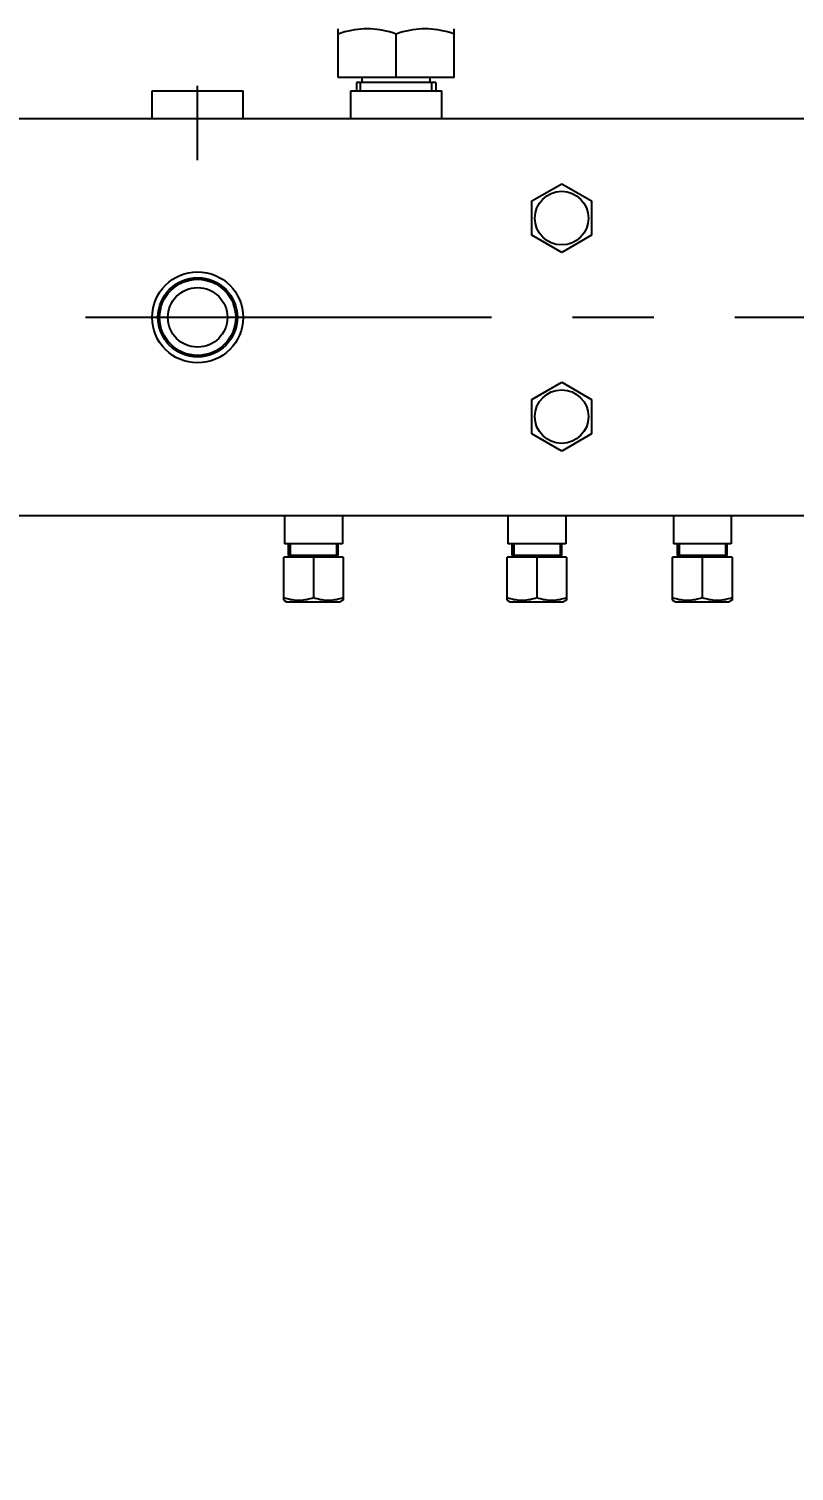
# Model space of a CAD drawing. Header units: millimetres. Extents: x 0 to 1189, y 0 to 841.
# Drawn here: x 970.1 to 1016.4, y 666.2 to 753.3 of the extents above; entities that cross this region are included whole.
import ezdxf

# ---------------------------------------------------------------- set-up
doc = ezdxf.new("R2010")
doc.units = ezdxf.units.MM
doc.header["$LTSCALE"] = 65.395
doc.linetypes.add('CENTER', pattern=[0.6, 0.375, -0.075, 0.075, -0.075])
doc.layers.get('0').update_dxf_attribs({"linetype": 'CONTINUOUS'})
doc.layers.add('ALL_AXIS', color=7, linetype='CONTINUOUS')
doc.layers.add('ALL_DIMENSIONS', color=7, linetype='CONTINUOUS')
doc.styles.get("Standard").update_dxf_attribs({"font": 'txt', "width": 0.7})
doc.dimstyles.new('DIMSTYLE_1', dxfattribs={"dimtxt": 3.5, "dimasz": 3, "dimexe": 0.18, "dimexo": 0.0625, "dimgap": 0.09, "dimtad": 1, "dimdec": 5, "dimlfac": 10, "dimdsep": 46, "dimtxsty": 'STANDARD', "dimblk": '_FILLED', "dimblk1": '_FILLED', "dimblk2": '_FILLED', "dimcen": 0.09, "dimadec": 0, "dimazin": 0, "dimtp": 2, "dimtm": 2, "dimtfac": 1, "dimtdec": 5, "dimtofl": 0, "dimtmove": 0, "dimatfit": 3, "dimldrblk": '_FILLED', "dimfxl": 1, "dimtolj": 1, "dimarcsym": 0})

# ---------------------------------------------------------------- blocks, each defined once
blk = doc.blocks.new('_FILLED')
at = {"color": 0, "linetype": 'BYBLOCK'}
blk.add_solid([(0, 0), (-1, 0.167), (-1, -0.167)], dxfattribs=at)
blk = doc.blocks.new('*D0')
at = {"layer": 'ALL_DIMENSIONS', "color": 2, "linetype": 'CONTINUOUS'}
for p, q in [((27.718, 722.401), (27.718, 595.901)), ((1064.818, 722.401), (1064.818, 612.208)), ((1064.818, 601.929), (1064.818, 595.901)), ((27.718, 597.901), (546.268, 597.901)), ((1064.818, 597.901), (546.268, 597.901))]:
    blk.add_line(p, q, dxfattribs=at)
at = {"layer": 'ALL_DIMENSIONS', "color": 2, "linetype": 'CONTINUOUS', "xscale": 3, "yscale": 3, "zscale": 3, "rotation": 180}
blk.add_blockref('_FILLED', (27.718, 597.901), dxfattribs=at)
at = {"layer": 'ALL_DIMENSIONS', "color": 2, "linetype": 'CONTINUOUS', "xscale": 3, "yscale": 3, "zscale": 3}
blk.add_blockref('_FILLED', (1064.818, 597.901), dxfattribs=at)
blk = doc.blocks.new('*D7')
at = {"layer": 'ALL_DIMENSIONS', "color": 2, "linetype": 'CONTINUOUS'}
for p, q in [((27.718, 722.401), (27.718, 587.901)), ((1127.218, 613.901), (1127.218, 587.901)), ((27.718, 589.901), (577.468, 589.901)), ((1127.218, 589.901), (577.468, 589.901))]:
    blk.add_line(p, q, dxfattribs=at)
at = {"layer": 'ALL_DIMENSIONS', "color": 2, "linetype": 'CONTINUOUS', "xscale": 3, "yscale": 3, "zscale": 3, "rotation": 180}
blk.add_blockref('_FILLED', (27.718, 589.901), dxfattribs=at)
at = {"layer": 'ALL_DIMENSIONS', "color": 2, "linetype": 'CONTINUOUS', "xscale": 3, "yscale": 3, "zscale": 3}
blk.add_blockref('_FILLED', (1127.218, 589.901), dxfattribs=at)
blk = doc.blocks.new('*D8')
at = {"layer": 'ALL_DIMENSIONS', "color": 2, "linetype": 'CONTINUOUS'}
for p, q in [((27.718, 722.401), (27.718, 578.96)), ((1151.568, 722.551), (1151.568, 578.96)), ((27.718, 580.96), (589.643, 580.96)), ((1151.568, 580.96), (589.643, 580.96))]:
    blk.add_line(p, q, dxfattribs=at)
at = {"layer": 'ALL_DIMENSIONS', "color": 2, "linetype": 'CONTINUOUS', "xscale": 3, "yscale": 3, "zscale": 3, "rotation": 180}
blk.add_blockref('_FILLED', (27.718, 580.96), dxfattribs=at)
at = {"layer": 'ALL_DIMENSIONS', "color": 2, "linetype": 'CONTINUOUS', "xscale": 3, "yscale": 3, "zscale": 3}
blk.add_blockref('_FILLED', (1151.568, 580.96), dxfattribs=at)

msp = doc.modelspace()

# ---------------------------------------------------------------- linework, layer by layer
at = {"color": 7, "linetype": 'CONTINUOUS'}
for p, q in [((988.8181797, 750.4007175), (988.8181797, 753.3429824)), ((995.8181797, 750.4007175), (995.8181797, 753.3429824)), ((992.3181797, 750.4007175), (992.3181797, 753.030375)), ((995.8181797, 750.4007175), (988.8181797, 750.4007175)), ((994.7181797, 750.1007175), (989.9181797, 750.1007175)), ((989.9181797, 750.1007175), (989.9181797, 749.6007175)), ((990.2681797, 750.1007175), (990.2681797, 750.4007175)), ((994.3681797, 750.1007175), (994.3681797, 750.4007175)), ((994.7181797, 750.1007175), (994.7181797, 749.6007175)), ((1022.3181797, 747.9007175), (906.3181797, 747.9007175)), ((1022.3181797, 723.9007175), (906.3181797, 723.9007175)), ((989.1181797, 721.4007175), (985.5181797, 721.4007175)), ((988.8181797, 721.5007175), (985.8181797, 721.5007175)), ((1002.6181797, 721.4007175), (999.0181797, 721.4007175)), ((1002.3181797, 721.5007175), (999.3181797, 721.5007175)), ((1012.6181797, 721.4007175), (1009.0181797, 721.4007175)), ((1012.3181797, 721.5007175), (1009.3181797, 721.5007175))]:
    msp.add_line(p, q, dxfattribs=at)
at = {"color": 2, "linetype": 'CONTINUOUS'}
for p, q in [((990.1681797, 749.6007175), (990.1681797, 750.1007175)), ((994.4681797, 749.6007175), (994.4681797, 750.1007175)), ((985.9181797, 722.2007175), (985.9181797, 721.5007175)), ((988.7181797, 722.2007175), (988.7181797, 721.5007175)), ((999.4181797, 722.2007175), (999.4181797, 721.5007175)), ((1002.2181797, 722.2007175), (1002.2181797, 721.5007175)), ((1009.4181797, 722.2007175), (1009.4181797, 721.5007175)), ((1012.2181797, 722.2007175), (1012.2181797, 721.5007175))]:
    msp.add_line(p, q, dxfattribs=at)
at = {"color": 7, "linetype": 'CONTINUOUS'}
for points in [[(992.3181797, 753.030375), (992.1131219, 753.0956754), (991.9122372, 753.1532292), (991.7161711, 753.2029522), (991.5229867, 753.2450971), (991.3310544, 753.2799741), (991.1400967, 753.3073265), (990.9492798, 753.3270525), (990.7586435, 753.338997), (990.5679179, 753.3429473), (990.3771976, 753.3389753), (990.1865768, 753.3270107), (989.9957862, 753.3072676), (989.8048592, 753.2799009), (989.6129822, 753.2450188), (989.4199127, 753.2028887), (989.22397, 753.1531881), (989.0231721, 753.0956544), (988.8181797, 753.030375)], [(995.8181797, 753.030375), (995.6131219, 753.0956754), (995.4122372, 753.1532292), (995.2161711, 753.2029522), (995.0229867, 753.2450971), (994.8310544, 753.2799741), (994.6400967, 753.3073265), (994.4492798, 753.3270525), (994.2586435, 753.338997), (994.0679179, 753.3429473), (993.8771976, 753.3389753), (993.6865768, 753.3270107), (993.4957862, 753.3072676), (993.3048592, 753.2799009), (993.1129822, 753.2450188), (992.9199127, 753.2028887), (992.72397, 753.1531881), (992.5231721, 753.0956544), (992.3181797, 753.030375)]]:
    msp.add_lwpolyline(points, dxfattribs=at)
for radius in [2.4, 2.3, 1.8]:
    msp.add_circle((980.3181797, 735.9007175), radius, dxfattribs=at)
at = {"layer": 'ALL_AXIS', "color": 7, "linetype": 'CENTER'}
for p, q in [((980.3181797, 745.4007175), (980.3181797, 749.9007175)), ((1155.0181797, 735.9007175), (696.7181797, 735.9007175))]:
    msp.add_line(p, q, dxfattribs=at)
at = {"layer": 'ALL_AXIS', "color": 7, "linetype": 'CONTINUOUS'}
for p, q in [((977.5681797, 749.6007175), (983.0681797, 749.6007175)), ((977.5681797, 747.9007175), (977.5681797, 749.6007175)), ((983.0681797, 747.9007175), (983.0681797, 749.6007175)), ((989.5681797, 749.6007175), (995.0681797, 749.6007175)), ((989.5681797, 747.9007175), (989.5681797, 749.6007175)), ((995.0681797, 747.9007175), (995.0681797, 749.6007175)), ((1000.5181797, 742.9399479), (1002.3181797, 743.9791784)), ((1002.3181797, 743.9791784), (1004.1181797, 742.9399479)), ((1000.5181797, 740.861487), (1000.5181797, 742.9399479)), ((1004.1181797, 742.9399479), (1004.1181797, 740.861487)), ((1002.3181797, 739.8222565), (1000.5181797, 740.861487)), ((1004.1181797, 740.861487), (1002.3181797, 739.8222565)), ((1000.5181797, 730.9399479), (1002.3181797, 731.9791784)), ((1002.3181797, 731.9791784), (1004.1181797, 730.9399479)), ((1000.5181797, 728.861487), (1000.5181797, 730.9399479)), ((1004.1181797, 730.9399479), (1004.1181797, 728.861487)), ((1002.3181797, 727.8222565), (1000.5181797, 728.861487)), ((1004.1181797, 728.861487), (1002.3181797, 727.8222565)), ((985.5681797, 723.9007175), (985.5681797, 722.2007175)), ((989.0681797, 723.9007175), (989.0681797, 722.2007175)), ((999.0681797, 723.9007175), (999.0681797, 722.2007175)), ((1002.5681797, 723.9007175), (1002.5681797, 722.2007175)), ((1009.0681797, 723.9007175), (1009.0681797, 722.2007175)), ((1012.5681797, 723.9007175), (1012.5681797, 722.2007175)), ((989.0681797, 722.2007175), (985.5681797, 722.2007175)), ((985.8181797, 721.5007175), (985.8181797, 722.2007175)), ((988.8181797, 721.5007175), (988.8181797, 722.2007175)), ((1002.5681797, 722.2007175), (999.0681797, 722.2007175)), ((999.3181797, 721.5007175), (999.3181797, 722.2007175)), ((1002.3181797, 721.5007175), (1002.3181797, 722.2007175)), ((1012.5681797, 722.2007175), (1009.0681797, 722.2007175)), ((1009.3181797, 721.5007175), (1009.3181797, 722.2007175)), ((1012.3181797, 721.5007175), (1012.3181797, 722.2007175)), ((985.5181797, 718.8046405), (985.5181797, 721.4007175)), ((988.8181797, 721.5007175), (985.8181797, 721.5007175)), ((985.9181797, 721.5007175), (985.9181797, 721.4007175)), ((987.3181797, 721.4007175), (987.3181797, 718.96541)), ((988.7181797, 721.5007175), (988.7181797, 721.4007175)), ((989.1181797, 721.4007175), (989.1181797, 718.8046405)), ((999.0181797, 718.8046405), (999.0181797, 721.4007175)), ((1002.3181797, 721.5007175), (999.3181797, 721.5007175)), ((999.4181797, 721.5007175), (999.4181797, 721.4007175)), ((1000.8181797, 721.4007175), (1000.8181797, 718.96541)), ((1002.2181797, 721.5007175), (1002.2181797, 721.4007175)), ((1002.6181797, 721.4007175), (1002.6181797, 718.8046405)), ((1009.0181797, 718.8046405), (1009.0181797, 721.4007175)), ((1012.3181797, 721.5007175), (1009.3181797, 721.5007175)), ((1009.4181797, 721.5007175), (1009.4181797, 721.4007175)), ((1010.8181797, 721.4007175), (1010.8181797, 718.96541)), ((1012.2181797, 721.5007175), (1012.2181797, 721.4007175)), ((1012.6181797, 721.4007175), (1012.6181797, 718.8046405)), ((985.5181797, 718.8046405), (985.6981797, 718.7007175)), ((985.6981797, 718.7007175), (988.9381797, 718.7007175)), ((989.1181797, 718.8046405), (988.9381797, 718.7007175)), ((999.0181797, 718.8046405), (999.1981797, 718.7007175)), ((999.1981797, 718.7007175), (1002.4381797, 718.7007175)), ((1002.6181797, 718.8046405), (1002.4381797, 718.7007175)), ((1009.0181797, 718.8046405), (1009.1981797, 718.7007175)), ((1009.1981797, 718.7007175), (1012.4381797, 718.7007175)), ((1012.6181797, 718.8046405), (1012.4381797, 718.7007175))]:
    msp.add_line(p, q, dxfattribs=at)
for points in [[(985.5181797, 718.96541), (985.6232355, 718.9319407), (985.7263205, 718.9023981), (985.8271423, 718.8768115), (985.926578, 718.8550934), (986.0253504, 718.8371256), (986.1236292, 718.82303), (986.2218309, 718.8128626), (986.319939, 718.8067022), (986.4180892, 718.8046583), (986.5162414, 718.8066947), (986.6143554, 718.8128482), (986.7125674, 718.8230099), (986.8108598, 718.8371011), (986.9096547, 718.855068), (987.0091352, 718.8767928), (987.1100019, 718.9023881), (987.2131119, 718.9319363), (987.3181797, 718.96541)], [(987.3181797, 718.96541), (987.4232355, 718.9319407), (987.5263205, 718.9023981), (987.6271423, 718.8768115), (987.726578, 718.8550934), (987.8253504, 718.8371256), (987.9236292, 718.82303), (988.0218309, 718.8128626), (988.119939, 718.8067022), (988.2180892, 718.8046583), (988.3162414, 718.8066947), (988.4143554, 718.8128482), (988.5125674, 718.8230099), (988.6108598, 718.8371011), (988.7096547, 718.855068), (988.8091352, 718.8767928), (988.9100019, 718.9023881), (989.0131119, 718.9319363), (989.1181797, 718.96541)], [(999.0181797, 718.96541), (999.1232355, 718.9319407), (999.2263205, 718.9023981), (999.3271423, 718.8768115), (999.426578, 718.8550934), (999.5253504, 718.8371256), (999.6236292, 718.82303), (999.7218309, 718.8128626), (999.819939, 718.8067022), (999.9180892, 718.8046583), (1000.0162414, 718.8066947), (1000.1143554, 718.8128482), (1000.2125674, 718.8230099), (1000.3108598, 718.8371011), (1000.4096547, 718.855068), (1000.5091352, 718.8767928), (1000.6100019, 718.9023881), (1000.7131119, 718.9319363), (1000.8181797, 718.96541)], [(1000.8181797, 718.96541), (1000.9232355, 718.9319407), (1001.0263205, 718.9023981), (1001.1271423, 718.8768115), (1001.226578, 718.8550934), (1001.3253504, 718.8371256), (1001.4236292, 718.82303), (1001.5218309, 718.8128626), (1001.619939, 718.8067022), (1001.7180892, 718.8046583), (1001.8162414, 718.8066947), (1001.9143554, 718.8128482), (1002.0125674, 718.8230099), (1002.1108598, 718.8371011), (1002.2096547, 718.855068), (1002.3091352, 718.8767928), (1002.4100019, 718.9023881), (1002.5131119, 718.9319363), (1002.6181797, 718.96541)], [(1009.0181797, 718.96541), (1009.1232355, 718.9319407), (1009.2263205, 718.9023981), (1009.3271423, 718.8768115), (1009.426578, 718.8550934), (1009.5253504, 718.8371256), (1009.6236292, 718.82303), (1009.7218309, 718.8128626), (1009.819939, 718.8067022), (1009.9180892, 718.8046583), (1010.0162414, 718.8066947), (1010.1143554, 718.8128482), (1010.2125674, 718.8230099), (1010.3108598, 718.8371011), (1010.4096547, 718.855068), (1010.5091352, 718.8767928), (1010.6100019, 718.9023881), (1010.7131119, 718.9319363), (1010.8181797, 718.96541)], [(1010.8181797, 718.96541), (1010.9232355, 718.9319407), (1011.0263205, 718.9023981), (1011.1271423, 718.8768115), (1011.226578, 718.8550934), (1011.3253504, 718.8371256), (1011.4236292, 718.82303), (1011.5218309, 718.8128626), (1011.619939, 718.8067022), (1011.7180892, 718.8046583), (1011.8162414, 718.8066947), (1011.9143554, 718.8128482), (1012.0125674, 718.8230099), (1012.1108598, 718.8371011), (1012.2096547, 718.855068), (1012.3091352, 718.8767928), (1012.4100019, 718.9023881), (1012.5131119, 718.9319363), (1012.6181797, 718.96541)]]:
    msp.add_lwpolyline(points, dxfattribs=at)
for centre, radius in [((1002.3181797, 741.9007175), 1.62), ((980.3181797, 735.9007175), 2.75), ((1002.3181797, 729.9007175), 1.62)]:
    msp.add_circle(centre, radius, dxfattribs=at)

# ---------------------------------------------------------------- dimensions: what is measured, and where the dimension line sits
at = {"layer": 'ALL_DIMENSIONS', "color": 2, "linetype": 'CONTINUOUS'}
for base, p1, picture, middle in [((27.7181796641, 580.9599842335), (1151.5681796641, 722.5507174637), '*D8', (584.8807674898, 581.8349842335)), ((27.7181796641, 589.9007174637), (1127.2181796641, 613.9007174637), '*D7', (571.3431796641, 590.7757174637))]:
    dim = msp.add_linear_dim(base=base, p1=p1, p2=(27.7181796641, 722.4007174637), angle=180, dimstyle='DIMSTYLE_1', dxfattribs=at)
    dim.commit()
    dim.dimension.update_dxf_attribs({"geometry": picture, "text_midpoint": middle, "dimtype": 160})
dim = msp.add_linear_dim(base=(1064.8181796641, 597.9007174637), p1=(27.7181796641, 722.4007174637), p2=(1064.8181796641, 722.4007174637), dimstyle='DIMSTYLE_1', dxfattribs=at)
dim.commit()
dim.dimension.update_dxf_attribs({"geometry": '*D0', "text_midpoint": (540.1431796641, 598.7757174637), "dimtype": 160})

doc.saveas('drawing.dxf')
